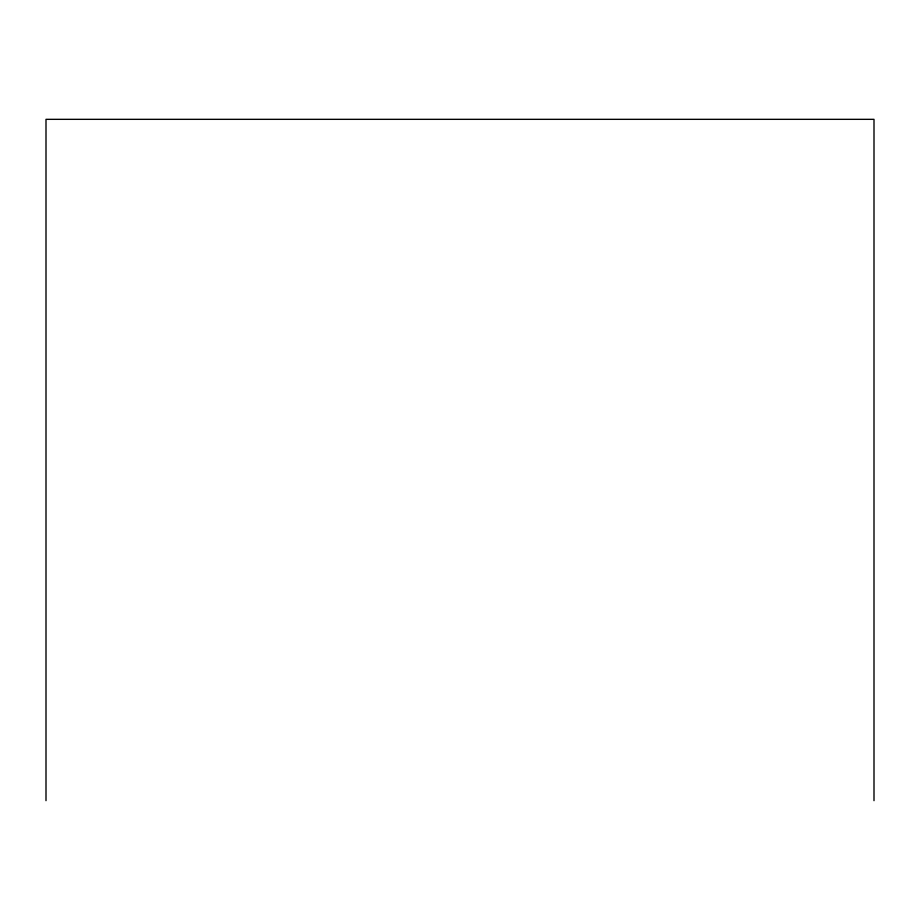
<?xml version="1.0" encoding="UTF-8"?>
<svg xmlns="http://www.w3.org/2000/svg" width="920" height="920" viewBox="0 0 920 920"><rect width="100%" height="100%" fill="white"/><g stroke="black" fill="none" stroke-linecap="round" stroke-linejoin="round"><path stroke-width="1.38" d="M874 800.664L874 119.335L46 119.335L46 800.664"/></g></svg>
